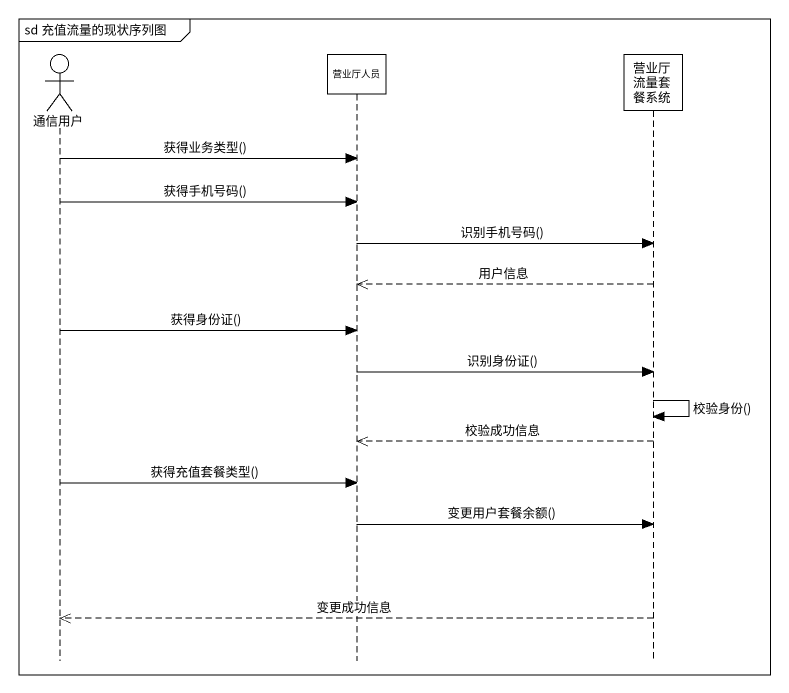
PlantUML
@startuml
mainframe sd 充值流量的现状序列图
hide footbox
actor 通信用户
participant 营业厅人员
participant 营业厅流量套餐系统

通信用户 -> 营业厅人员 : 获得业务类型()
通信用户 -> 营业厅人员 : 获得手机号码()
营业厅人员 -> 营业厅流量套餐系统 : 识别手机号码()
营业厅流量套餐系统 -->> 营业厅人员 : 用户信息
通信用户 -> 营业厅人员 : 获得身份证()
营业厅人员 -> 营业厅流量套餐系统 : 识别身份证()
营业厅流量套餐系统 -> 营业厅流量套餐系统 : 校验身份()
营业厅流量套餐系统 -->> 营业厅人员 : 校验成功信息
通信用户 -> 营业厅人员 : 获得充值套餐类型()
营业厅人员 -> 营业厅流量套餐系统 : 变更用户套餐余额()
营业厅流量套餐系统 -->> 通信用户 : 变更成功信息
@enduml
